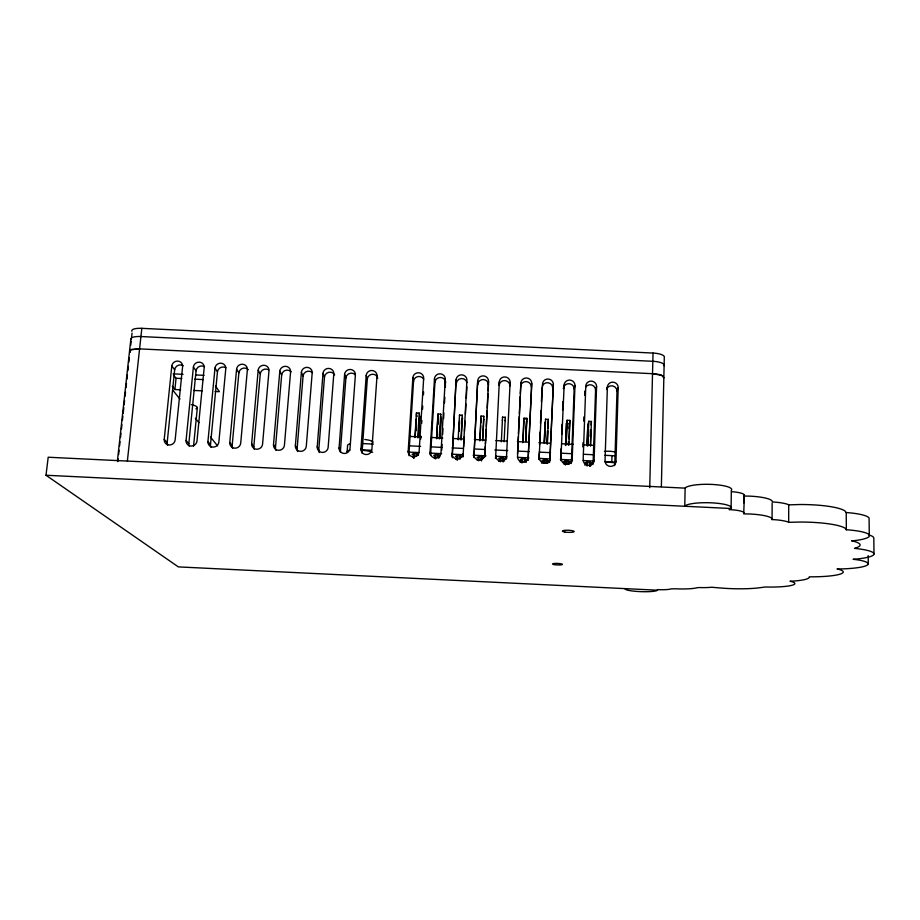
<?xml version="1.0" encoding="UTF-8"?>
<svg xmlns="http://www.w3.org/2000/svg" width="920" height="920" viewBox="0 0 920 920"><rect width="100%" height="100%" fill="white"/><g stroke="black" fill="none" stroke-linecap="round" stroke-linejoin="round"><path stroke-width="1.38" d="M625.117 588.627A16.307 2.265 2 0 0 639.561 591.583A16.307 2.265 2 0 0 657.512 590.203L657.42 589.582L658.938 589.674A12.19 1.702 1.8 0 0 671.071 588.88L675.889 588.8A20.137 2.852 1.7 0 0 697.049 587.73L699.016 587.547A17.733 2.518 1.6 0 0 711.7 587.259L720.004 587.949A34.581 4.956 1.4 0 0 760.437 587.65L765.302 586.995A28.175 4.048 1.2 0 0 791.832 581.67L789.958 581.245L793.764 581.049A33.465 4.945 1.1 0 0 809.22 576.966L809.358 576.817A34.983 5.278 0.8 0 0 838.189 569.204L836.981 568.962L842.524 568.893A35.155 5.485 0.6 0 0 857.762 559.866L853.081 559.268L854.956 559.153A38.145 6.198 0.5 0 0 874 553.909A38.145 6.198 0.5 0 0 854.519 548.377L854.944 548.193A38.962 6.578 0.5 0 0 854.692 541.569L851.563 540.868L855.117 540.546A35.305 6.164 0.3 0 0 869.227 534.934A35.305 6.164 0.3 0 0 847.803 529.851L846.342 529.782L845.077 528.195A44.447 7.958 0.5 0 0 800.101 522.042L788.67 522.33L788.704 504.861L788.014 504.47A23.414 4.588 0.6 0 0 774.053 502.067L772.156 501.986L772.351 501.423A27.209 5.428 0.7 0 0 750.099 496.156L743.889 496.018L743.82 502.883M488.198 390.701L488.508 381.351A5.405 5.198 0.1 0 0 483.379 375.889A5.405 5.198 0.1 0 0 477.698 380.822L473.903 457.435L477.698 380.822M788.67 522.33L787.968 521.962A23.483 4.324 0.7 0 0 773.973 519.65L772.064 519.57L772.144 503.332M772.064 519.57L772.259 519.041A27.289 5.117 0.8 0 0 749.949 514.004L743.716 513.866L744.383 495.224A17.008 3.473 0.8 0 0 731.549 491.694M685.124 488.14L684.779 506.264A23.46 4.6 1.1 0 1 711.643 502.837A23.46 4.6 1.1 0 1 731.112 508.518L731.319 490.383A23.391 4.876 0.9 0 0 711.907 484.426A23.391 4.876 0.9 0 0 685.124 488.14L48.196 457.228L46 475.249L178.342 566.892L657.512 590.203M661.365 486.611L664.297 357.546A12.868 3.875 0.8 0 0 653.028 353.061L141.829 328.336A13.236 3.76 7.3 0 0 131.87 331.28M649.727 487.703L653.028 353.061M615.089 462.185A12.811 2.898 1.7 0 0 611.8 461.921L611.995 455.653L604.854 455.308M614.56 465.623A5.439 5.267 18.8 0 0 614.779 464.266L616.998 391.195L618.194 387.63A5.416 5.198 14.3 0 0 612.95 382.168A5.416 5.198 14.3 0 0 607.384 387.101L606.648 389.493M614.779 464.266L615.974 461.322L618.194 387.63M499.307 381.869L499.192 385.491A5.359 5.163 2.6 0 1 504.804 380.604A5.359 5.163 2.6 0 1 509.898 386.02L510.117 382.398A5.405 5.198 2.6 0 0 504.965 376.935A5.405 5.198 2.6 0 0 499.307 381.869L495.581 458.482L495.661 455.492A5.474 5.324 2.6 0 0 500.871 461.081A5.474 5.324 2.6 0 0 506.598 456.021L506.414 459.011L510.117 382.398M607.384 387.101L605.038 460.793A5.485 5.313 18.7 0 0 610.339 466.394A5.485 5.313 18.7 0 0 615.974 461.322M590.18 436.425L590.421 429.605M589.708 465.428L589.8 462.668M590.398 445.429L590.916 430.364M591.1 424.879L591.399 421.44L588.639 421.314L587.639 445.303M589.858 466.198L590.007 462.047M590.548 446.154L591.399 421.44M592.871 464.565A5.439 5.278 16.1 0 0 593.101 463.209L595.573 390.16L596.574 386.584A5.416 5.198 12.2 0 0 591.353 381.122A5.416 5.198 12.2 0 0 585.775 386.055L583.165 459.735A5.485 5.324 16 0 0 588.443 465.336A5.485 5.324 16 0 0 594.101 460.264L596.574 386.584M582.832 446.936L582.981 442.635M583.74 421.153L583.901 416.852M584.66 395.37L584.809 391.08M586.96 445.119L587.868 424.028L587.109 445.832M586.937 465.301L587.04 462.53M587.087 466.06L587.236 461.909M587.788 446.016L588.639 421.314M568.41 444.923L568.41 441.496M569.031 428.57L569.238 423.119L569.077 423.809M568.824 444.383L568.928 441.646M569.031 438.909L569.871 420.405L567.122 420.267L566.064 444.256M568.238 463.76L568.341 460.989M568.939 445.096L569.871 420.405M571.193 463.519A5.428 5.278 13.1 0 0 571.435 462.162L574.16 389.125L574.966 385.537A5.416 5.198 9.9 0 0 569.756 380.075A5.416 5.198 9.9 0 0 564.155 385.008L563.442 388.608A5.359 5.152 9.9 0 1 568.997 383.721A5.359 5.152 9.9 0 1 574.16 389.125M571.435 462.162L572.217 459.206L574.966 385.537M560.763 457.343L561.096 448.753M561.66 434.424L562.051 424.407M562.603 410.09L562.948 401.499M560.82 460.644L564.155 385.008M565.512 445.441L566.501 422.993L565.673 444.785M565.305 464.243L565.466 460.103M565.409 465.014L565.57 460.862M566.168 444.969L567.122 420.267M546.974 443.888L547.423 430.94M546.434 463.335L546.606 459.183M547.262 443.336L547.779 431.02M547.883 428.272L548.343 419.359L545.594 419.221L545.479 419.922M546.56 462.714L546.675 459.942M547.331 444.049L548.343 419.359M539.085 459.597L542.535 383.962A5.416 5.198 7.5 0 1 548.159 379.028A5.416 5.198 7.5 0 1 553.346 384.491L549.757 461.115A5.428 5.278 9.8 0 1 549.516 462.472M549.953 460.126L553.346 384.491M538.982 459.149L539.223 453.422M539.591 444.831L540.143 431.952M540.5 423.361L541.052 410.481M541.42 401.89L542.029 387.573M544.18 443.037L545.146 421.958L544.295 442.393M543.674 463.197L543.846 459.057M544.502 443.21L545.594 419.221M502.389 420.578L502.423 419.888M502.515 417.841L502.55 417.139L505.298 417.266L504.102 441.807M531.737 383.445L528.08 460.058L531.737 383.445A5.405 5.198 5.1 0 0 526.562 377.982A5.405 5.198 5.1 0 0 520.927 382.916L520.283 393.691M517.511 453.813L518.305 436.632M518.431 433.768L519.225 416.587M519.363 413.724L520.145 396.554M520.927 382.916L517.534 456.55A5.474 5.324 6.2 0 0 522.767 462.139A5.474 5.324 6.2 0 0 528.471 457.079M521.893 462.576L522.019 459.827M522.801 442.716L523.779 420.923L523.71 421.613M522.042 462.909L522.226 457.999M522.939 442.163L524.066 418.186L526.827 418.312L525.78 441.634M525.768 436.701L526.516 421.049M524.871 460.897L524.998 458.137M525.768 440.921L526.827 418.312M524.883 461.656L525.009 458.884M500.365 461.863L500.572 457.7M501.342 441.818L502.55 417.139M503.136 461.989L503.378 457.091M484.736 456.952L488.508 381.351M484.817 456.527L485.334 446.51M485.472 443.647L486.208 429.341M486.358 426.478L487.163 410.734M487.312 407.87L488.048 393.565M478.687 460.805L478.906 456.653M479.734 440.772L481.022 416.093L483.782 416.231L483.782 416.933M479.929 440.634L480.711 425.661M480.849 422.935L481.068 418.853L481.079 419.554M481.459 460.943L481.678 456.791M482.574 440.209L483.782 416.231M481.723 459.873L481.861 457.136M482.666 440.76L483.805 418.979L483.805 419.681M505.126 420.716L505.16 420.014M505.264 417.979L505.298 417.266M457.01 459.758L457.24 455.607M458.125 439.725L459.505 415.058L462.265 415.184L462.311 415.897M458.493 439.587L458.643 436.873M458.953 431.422L459.563 420.543M457.447 460.069L457.596 457.332M459.08 430.744L459.528 422.591M459.919 459.137L460.011 455.733M460.897 439.863L462.265 415.184M461.242 439.725L462.438 417.944L462.484 418.646M463.231 454.043L463.07 456.906L466.9 380.305A5.405 5.198 -2.4 0 0 461.782 374.854A5.405 5.198 -2.4 0 0 456.09 379.776L452.237 456.377A5.428 5.278 -4.6 0 0 452.341 457.757M463.622 446.89L464.174 436.873M464.485 431.158L465.037 421.141M465.428 413.988L465.98 403.972M466.291 398.245L466.911 386.803M452.237 456.377L456.09 379.776M435.332 458.7L435.585 454.549M436.528 438.679L437.989 414.011L440.737 414.138L440.829 414.851M436.701 437.978L437.989 414.011M437.069 438.553L437.471 431.744M437.954 423.579L438.357 416.783M437.241 437.862L437.483 433.78M438.046 424.269L438.368 418.841M438.288 458.091L438.357 454.687M439.288 438.817L440.737 414.138M439.806 438.69L441.082 416.909L439.978 437.989M445.28 379.258L440.99 452.835A5.474 5.324 -7.8 0 1 435.206 457.895A5.474 5.324 -7.8 0 1 430.054 452.306L434.481 378.729A5.416 5.198 -4.7 0 1 440.185 373.808A5.416 5.198 -4.7 0 1 445.28 379.258L445.406 387.193M441.738 450.133L442.072 444.406M442.658 434.401L442.991 428.674M443.578 418.669L443.911 412.942M444.486 402.925L444.82 397.21M434.481 378.729L434.953 382.386L430.572 455.331L430.054 452.306M413.666 457.654L413.919 453.502M414.92 437.632L416.472 412.965L419.221 413.103L419.359 413.816M413.804 458.286L414.149 452.766M415.15 436.931L416.265 419.152M416.438 416.415L416.472 412.965M416.058 430.709L416.311 426.627M416.518 456.4L416.691 453.64M417.68 437.77L419.221 413.103M418.381 437.644L419.727 415.874L418.588 436.954M420.716 439.07L420.888 436.206M421.682 423.338L421.854 420.486M422.567 409.043L422.74 406.18M423.453 394.737L423.625 391.874M408.181 451.248L412.873 377.683A5.416 5.198 -7 0 1 418.6 372.761A5.416 5.198 -7 0 1 423.671 378.212L419.117 451.777A5.485 5.313 -10.8 0 1 413.322 456.837A5.485 5.313 -10.8 0 1 408.181 451.248L408.905 454.273A5.428 5.267 -10.9 0 0 408.997 455.653M408.905 454.273L413.54 381.351L412.873 377.683M377.004 375.947L371.887 449.489A5.497 5.313 -16.3 0 1 366.045 454.537A5.497 5.313 -16.3 0 1 360.95 448.96L366.206 375.429A5.428 5.186 -11.5 0 1 371.967 370.495A5.428 5.186 -11.5 0 1 377.004 375.947L377.671 378.407M362.192 453.376A5.439 5.255 -16.4 0 1 362.112 452.007L367.298 379.109L366.206 375.429M355.396 374.9L350.025 448.431A5.497 5.301 -18.4 0 1 344.16 453.479A5.497 5.301 -18.4 0 1 339.089 447.89L344.597 374.382A5.428 5.186 -13.3 0 1 350.382 369.46A5.428 5.186 -13.3 0 1 355.396 374.9A5.382 5.14 -13.4 0 0 345.885 378.074L340.446 450.961A5.451 5.255 -18.5 0 0 340.526 452.329M319.309 452.571A5.451 5.244 -20.4 0 1 318.78 449.903L324.484 377.039L323 373.336A5.428 5.175 -15 0 1 328.796 368.414A5.428 5.175 -15 0 1 333.799 373.853L328.152 447.361A5.508 5.29 -20.2 0 1 322.276 452.421A5.508 5.29 -20.2 0 1 317.228 446.832L323 373.336M295.366 445.774L301.392 372.289A5.439 5.175 -16.5 0 1 307.211 367.367A5.439 5.175 -16.5 0 1 312.19 372.807L306.291 446.303A5.508 5.29 -21.8 0 1 300.403 451.352A5.508 5.29 -21.8 0 1 295.366 445.774L297.125 448.856A5.462 5.244 -21.9 0 0 297.631 451.524M297.125 448.856L303.082 376.004L301.392 372.289M273.505 444.716L279.795 371.243A5.439 5.163 -17.9 0 1 285.625 366.321A5.439 5.163 -17.9 0 1 290.593 371.76L284.43 445.245A5.52 5.278 -23.2 0 1 278.518 450.294A5.52 5.278 -23.2 0 1 273.505 444.716L275.459 447.81A5.474 5.232 -23.3 0 0 275.965 450.478M275.459 447.81L281.669 374.969L279.795 371.243M251.643 443.659L258.186 370.197A5.451 5.163 -19.2 0 1 264.051 365.274A5.451 5.163 -19.2 0 1 268.996 370.714L262.568 444.187A5.531 5.267 -24.5 0 1 256.645 449.236A5.531 5.267 -24.5 0 1 251.643 443.659L253.805 446.752A5.474 5.221 -24.6 0 0 254.299 449.42M253.805 446.752L260.268 373.922L258.186 370.197M229.781 442.589L236.589 369.15A5.451 5.152 -20.4 0 1 242.466 364.228A5.451 5.152 -20.4 0 1 247.388 369.667L240.718 443.118A5.531 5.267 -25.5 0 1 234.761 448.178A5.531 5.267 -25.5 0 1 229.781 442.589L232.15 445.705A5.485 5.221 -25.7 0 0 232.633 448.373M232.15 445.705L238.867 372.887L236.589 369.15M207.931 441.531L214.992 368.103A5.462 5.14 -21.5 0 1 220.892 363.193A5.462 5.14 -21.5 0 1 225.791 368.632L218.856 442.06A5.543 5.255 -26.5 0 1 212.888 447.108A5.543 5.255 -26.5 0 1 207.931 441.531L210.496 444.647A5.497 5.21 -26.6 0 0 210.967 447.315M210.496 444.647L217.465 371.853L214.992 368.103M186.07 440.473L193.395 367.057A5.474 5.14 -22.5 0 1 199.306 362.147A5.474 5.14 -22.5 0 1 204.194 367.586L196.995 441.002A5.554 5.244 -27.4 0 1 191.015 446.05A5.554 5.244 -27.4 0 1 186.07 440.473L188.841 443.601A5.497 5.198 -27.5 0 0 189.302 446.269M188.841 443.601L196.064 370.817L193.395 367.057M193.556 446.119L197.351 407.583M164.22 439.415L171.798 366.01A5.474 5.129 -23.4 0 1 177.732 361.1A5.474 5.129 -23.4 0 1 182.597 366.539L175.145 439.944A5.554 5.244 -28.1 0 1 169.142 444.992A5.554 5.244 -28.1 0 1 164.22 439.415L167.187 442.554A5.508 5.198 -28.2 0 0 167.636 445.222M167.187 442.554L174.662 369.782L171.798 366.01M180.642 389.804L174.903 389.528L176.053 378.269L173.489 374.946M524.066 418.186L523.997 418.887L526.746 419.014M127.385 460.92L141.829 328.336M117.403 460.909L130.881 338.916M117.84 461.656L118.151 458.815M118.623 454.549L119.094 450.282M119.565 446.016L120.037 441.749M120.508 437.483L120.98 433.216M121.451 428.95L121.923 424.683M122.394 420.417L122.866 416.15M123.176 413.31L123.809 407.629M124.12 404.777L124.591 400.51M125.062 396.244L125.534 391.978M126.005 387.722L126.477 383.456M126.948 379.19L127.42 374.923M127.891 370.656L128.363 366.39M128.834 362.123L129.306 357.857M652.521 373.692L661.204 375.233L662.918 376.096L663.837 378.016C662.848 373.727 656.04 374.359 652.521 373.692L139.587 348.875L131.399 349.589L129.662 350.727L129.938 352.176L130.237 349.45M130.686 345.368L131.135 341.297M131.583 337.226L132.031 333.155M593.101 463.209L594.101 460.264M743.889 496.018L744.383 495.224M481.792 458.505L481.781 457.872M788.704 504.861L800.112 504.516A44.321 8.441 0.4 0 1 844.951 510.91L846.227 512.578L846.342 529.782M139.587 348.875L131.399 349.589L130.03 350.301L129.938 352.176M173.213 373.853L183.045 374.336M195.684 374.946L204.102 375.36M176.053 378.269L181.792 378.546M194.683 379.166L203.274 379.592M193.568 390.436L202.17 390.85M215.096 391.471L219.397 391.69L215.441 385.928M409.756 436.413L421.245 436.966M431.284 437.46L442.761 438.012M452.812 438.506L464.289 439.058M474.341 439.541L485.817 440.105M495.868 440.588L507.345 441.14M517.385 441.634L528.873 442.186M538.913 442.681L550.39 443.233M561.878 443.785L573.355 444.348M583.395 444.831L593.446 445.315M362.02 443.532L373.451 444.084M409.159 445.82L420.589 446.372M430.583 446.855L442.014 447.407M452.019 447.902L463.438 448.454M474.869 449.006L484.863 449.489M494.868 449.972L507.725 450.604M517.718 451.087L529.149 451.639M539.143 452.122L550.574 452.674M560.567 453.157L571.998 453.721M583.429 454.273L593.423 454.756M361.583 449.776L371.588 450.271M408.767 452.076L418.772 452.559M430.215 453.111L441.646 453.663M451.662 454.147L463.093 454.71M473.11 455.193L485.978 455.814M495.983 456.297L505.988 456.791M517.431 457.343L528.873 457.895M538.878 458.378L550.321 458.942M560.326 459.425L571.768 459.977M583.199 460.529L593.216 461.023M604.647 461.575L611.8 461.921M46 475.249L731.112 508.518L729.146 509.668L731.342 509.749A17.066 3.277 0.9 0 1 744.222 513.118M846.227 512.578L847.688 512.659A35.213 6.543 0.2 0 1 869.089 518.052L869.273 535.003M172.764 390.137L179.952 399.073M195.385 418.266L198.939 422.683M210.473 437.046L217.58 445.878M172.316 386.285L174.903 389.528M317.228 446.832L318.78 449.903M339.089 447.89L340.446 450.961M360.95 448.96L362.112 452.007M344.597 374.382L345.885 378.074M417.001 415.748L417.128 416.449M459.505 415.058L459.563 415.759M481.022 416.093L481.034 416.806M874 553.99L873.816 538.188A38.053 6.578 0.3 0 0 868.71 534.83M868.192 555.622L868.273 563.891M130.974 339.422A13.248 3.703 7.2 0 1 140.932 336.536L652.832 361.296A12.88 3.806 0.9 0 1 664.113 365.711M191.406 404.593A11.511 2.772 6.1 0 1 195.948 408.836M550.344 458.137A5.474 5.324 9.7 0 1 544.651 463.209A5.474 5.324 9.7 0 1 539.408 457.608M572.217 459.206A5.485 5.324 13 0 1 566.547 464.266A5.485 5.324 13 0 1 561.28 458.678M484.725 454.963A5.474 5.324 -1 0 1 478.986 460.023A5.474 5.324 -1 0 1 473.788 454.434M462.852 453.893A5.474 5.324 -4.5 0 1 457.091 458.953A5.474 5.324 -4.5 0 1 451.927 453.364M367.298 379.109A5.37 5.14 -11.5 0 1 377.464 377.027M324.484 377.039A5.382 5.129 -15.1 0 1 334.661 374.946M303.082 376.004A5.394 5.129 -16.6 0 1 312.501 372.807M281.669 374.969A5.394 5.117 -18 0 1 291.111 371.772M260.268 373.922A5.405 5.117 -19.3 0 1 268.686 369.863M238.867 372.887A5.405 5.106 -20.5 0 1 248.331 369.702M217.465 371.853A5.416 5.106 -21.6 0 1 225.906 367.793M196.064 370.817A5.416 5.094 -22.6 0 1 204.527 366.758M174.662 369.782A5.428 5.083 -23.5 0 1 183.137 365.723M606.51 389.355A5.37 5.152 14.4 0 1 616.998 391.195M585.672 387.101A5.37 5.152 12.2 0 1 595.573 390.16M542.271 386.25A5.359 5.152 7.5 0 1 552.736 388.091M520.605 386.538A5.359 5.163 5.1 0 1 526.194 381.639A5.359 5.163 5.1 0 1 531.323 387.055M477.779 384.456A5.359 5.152 0.1 0 1 483.402 379.569A5.359 5.152 0.1 0 1 488.485 384.974M456.366 383.421A5.359 5.152 -2.4 0 1 466.969 382.605M434.953 382.386A5.359 5.152 -4.8 0 1 440.611 377.499A5.359 5.152 -4.8 0 1 445.659 382.904M413.54 381.351A5.37 5.152 -7.1 0 1 423.694 379.258M606.107 462.242A12.788 2.886 1.7 0 1 614.79 462.841M362.169 450.317A12.811 2.875 4.1 0 1 372.692 452.284M350.44 443.854A12.822 2.944 4.2 0 0 347.576 445.82L347.127 452.007A12.834 2.886 4.1 0 1 349.991 450.087M611.995 455.653A12.8 2.944 1.7 0 1 615.284 455.917M522.468 460.851A3.174 0.724 2.6 0 1 521.065 460.598M482.666 458.735A3.174 0.724 3 0 1 481.252 458.861M414.793 453.18A3.208 0.736 3.6 0 1 414.011 453.065M589.501 464.853A3.185 0.713 2 0 1 589.8 465.991M584.706 465.06A3.185 0.713 2 0 1 587.121 464.669M587.443 463.622A3.208 0.724 1.9 0 1 586.005 462.438A3.208 0.724 1.9 0 1 591.249 462.691A3.208 0.724 1.9 0 1 589.099 463.703M566.662 462.645A3.208 0.724 2.1 0 1 563.903 461.529A3.208 0.724 2.1 0 1 569.043 461.472A3.208 0.724 2.1 0 1 568.284 462.622M563.569 463.852A3.174 0.713 2.2 0 1 566.409 463.634M567.973 463.806A3.174 0.713 2.2 0 1 569.077 464.128M541.581 463.151A3.174 0.713 2.4 0 1 544.053 462.576M545.698 462.656A3.174 0.713 2.4 0 1 547.848 463.266M522.64 460.483A3.197 0.724 2.6 0 1 520.823 459.322A3.197 0.724 2.6 0 1 525.872 459.413A3.197 0.724 2.6 0 1 525.078 460.529M544.249 461.529A3.197 0.724 2.4 0 1 542.662 460.334A3.197 0.724 2.4 0 1 547.894 460.586A3.197 0.724 2.4 0 1 545.893 461.61M520.191 462.3A3.174 0.713 2.6 0 1 523.353 461.541M524.929 461.713A3.174 0.713 2.6 0 1 526.355 462.231M477.572 460.402A3.174 0.713 3 0 1 478.71 459.471M480.297 459.459A3.174 0.713 3 0 1 481.114 459.517M457.849 457.343A3.197 0.724 3.2 0 1 455.963 456.124A3.197 0.724 3.2 0 1 461.196 456.377A3.197 0.724 3.2 0 1 459.505 457.424M435.861 458.643A3.174 0.713 3.4 0 1 435.666 457.389M437.241 457.366A3.174 0.713 3.4 0 1 439.518 457.688M499.031 461.449A3.174 0.713 2.8 0 1 500.997 460.483M502.642 460.563A3.174 0.713 2.8 0 1 504.551 460.989M456.63 459.54A3.174 0.713 3.2 0 1 455.756 458.804A3.174 0.713 3.2 0 1 457.953 458.401M459.597 458.482A3.174 0.713 3.2 0 1 460.368 458.585M435.482 456.182A3.197 0.724 3.4 0 1 434.838 454.963A3.197 0.724 3.4 0 1 439.944 455.515A3.197 0.724 3.4 0 1 437.092 456.354M501.043 459.436A3.197 0.724 2.8 0 1 499.307 458.229A3.197 0.724 2.8 0 1 504.551 458.482A3.197 0.724 2.8 0 1 502.699 459.517M478.676 458.275A3.197 0.724 3 0 1 477.997 457.091A3.197 0.724 3 0 1 483.023 457.493A3.197 0.724 3 0 1 481.102 458.47M418.186 455.078A3.208 0.724 3.6 0 1 416.311 455.319M414.667 455.239A3.208 0.724 3.6 0 1 412.206 454.227A3.208 0.724 3.6 0 1 416.012 453.905A3.208 0.724 3.6 0 1 418.462 454.917M414.437 457.608A3.185 0.713 3.6 0 1 414.149 456.343M364.78 439.472A10.177 2.369 4.2 0 1 373.117 442.198M604.394 451.341A10.154 2.369 1.7 0 1 614.571 451.835M554.035 564.592A4.979 0.77 2.4 0 0 562.304 564.558A4.979 0.77 2.4 0 0 556.082 563.385A4.979 0.77 2.4 0 0 554.035 564.592M564.846 532.036A5.934 1.058 2.3 0 0 574.195 531.634A5.934 1.058 2.3 0 0 565.857 530.253A5.934 1.058 2.3 0 0 564.846 532.036"/></g></svg>
